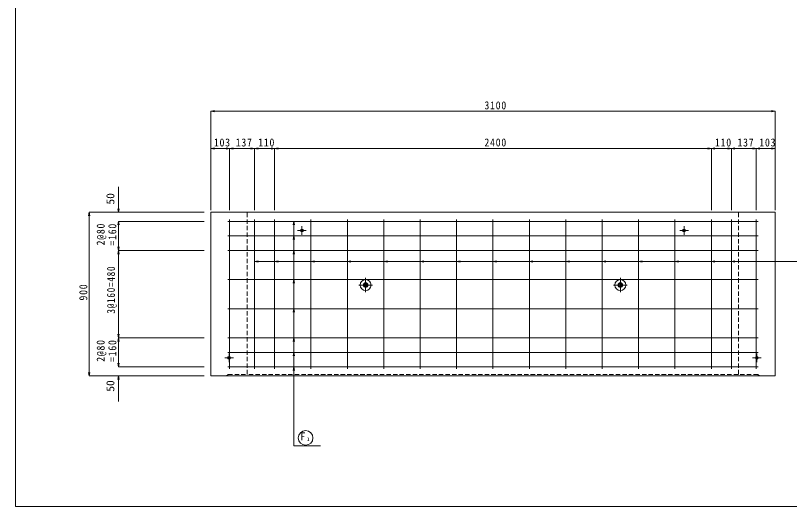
# Model space of a CAD drawing. Units: millimetres, scale not verified. Extents: x -3978 to 3978, y -2819 to 2819.
# Drawn here: x -3978 to 275, y -2819 to -118 of the extents above; entities that cross this region are included whole.
import ezdxf
from ezdxf.enums import TextEntityAlignment as Align

# ---------------------------------------------------------------- set-up
doc = ezdxf.new("R2010")
doc.units = ezdxf.units.MM
doc.header["$LTSCALE"] = 20
doc.linetypes.add('DASHED1', pattern=[1.8, 1.2, -0.6])
for name, color, linetype, lineweight in [('0-0_図面枠', 4, 'Continuous', 9), ('0-3_鉄筋', 7, 'Continuous', 9), ('0-6_寸法', 4, 'Continuous', 9), ('1-0', 7, 'Continuous', 9)]:
    doc.layers.add(name, color=color, linetype=linetype, lineweight=lineweight)
doc.styles.add('ＭＳ ゴシック', font='')
doc.styles.get('ＭＳ ゴシック').set_extended_font_data('MS Gothic')

msp = doc.modelspace()

# ---------------------------------------------------------------- linework, layer by layer
at = {"layer": '0-0_図面枠', "color": 3}
for p, q in [((-1354.61, -1200.85), (-2904.61, -1200.85)), ((-1354.61, -1200.85), (195.39, -1200.85)), ((-2904.61, -2100.85), (-2819.61, -2100.85)), ((-2904.61, -2100.85), (110.39, -2100.85))]:
    msp.add_line(p, q, dxfattribs=at)
at = {"layer": '0-0_図面枠', "color": 7, "linetype": 'DASHED1'}
for p, q in [((-2704.61, -2091.85), (-2704.61, -1200.85)), ((-4.61, -2091.85), (-4.61, -1200.85)), ((100.39, -2091.85), (-2704.61, -2091.85)), ((110.39, -2100.85), (100.39, -2091.85))]:
    msp.add_line(p, q, dxfattribs=at)
at = {"layer": '0-0_図面枠'}
for p, q in [((-2380.71, -1300.85), (-2428.52, -1300.85)), ((-2404.61, -1276.53), (-2404.61, -1325.17)), ((-328.52, -1300.85), (-280.71, -1300.85)), ((-304.61, -1276.53), (-304.61, -1325.17)), ((-2054.61, -1639.92), (-2054.61, -1561.78)), ((-654.61, -1639.92), (-654.61, -1561.78)), ((-2092.19, -1600.85), (-2017.04, -1600.85)), ((-617.04, -1600.85), (-692.19, -1600.85)), ((-2804.61, -1976.53), (-2804.61, -2025.17)), ((95.39, -1976.53), (95.39, -2025.17)), ((-2780.71, -2000.85), (-2828.52, -2000.85)), ((71.48, -2000.85), (119.29, -2000.85))]:
    msp.add_line(p, q, dxfattribs=at)
at = {"layer": '0-0_図面枠', "color": 3}
for points in [[(-2904.61, -1200.85), (-2904.61, -2100.85), (-1354.61, -2100.85)], [(195.39, -1200.85), (195.39, -2100.85), (110.39, -2100.85)]]:
    msp.add_lwpolyline(points, dxfattribs=at)
at = {"layer": '0-0_図面枠', "color": 7, "linetype": 'DASHED1'}
msp.add_lwpolyline([(-2819.61, -2100.85), (-2809.61, -2091.85), (-2704.61, -2091.85)], dxfattribs=at)
at = {"layer": '0-0_図面枠'}
for centre, radius in [((-2404.61, -1300.85), 8), ((-2404.61, -1300.85), 7), ((-304.61, -1300.85), 8), ((-304.61, -1300.85), 7), ((-2054.61, -1600.85), 30), ((-654.61, -1600.85), 30), ((-2054.61, -1600.85), 12.5), ((-2054.61, -1600.85), 8), ((-654.61, -1600.85), 12.5), ((-654.61, -1600.85), 8), ((-2804.61, -2000.85), 8), ((-2804.61, -2000.85), 7), ((95.39, -2000.85), 8), ((95.39, -2000.85), 7)]:
    msp.add_circle(centre, radius, dxfattribs=at)
at = {"layer": '0-3_鉄筋', "color": 2}
for p, q in [((102.39, -1250.85), (-2811.61, -1250.85)), ((-2801.61, -2060.85), (-2801.61, -1240.85)), ((-2664.61, -1240.85), (-2664.61, -2060.85)), ((-2554.61, -1240.85), (-2554.61, -2060.85)), ((-2354.61, -1240.85), (-2354.61, -2060.85)), ((-2154.61, -1240.85), (-2154.61, -2060.85)), ((-1954.61, -1240.85), (-1954.61, -2060.85)), ((-1754.61, -1240.85), (-1754.61, -2060.85)), ((-1554.61, -1240.85), (-1554.61, -2060.85)), ((-1354.61, -1240.85), (-1354.61, -2060.85)), ((-1154.61, -1240.85), (-1154.61, -2060.85)), ((-954.61, -1240.85), (-954.61, -2060.85)), ((-754.61, -1240.85), (-754.61, -2060.85)), ((-554.61, -1240.85), (-554.61, -2060.85)), ((-354.61, -1240.85), (-354.61, -2060.85)), ((-154.61, -1240.85), (-154.61, -2060.85)), ((-44.61, -1240.85), (-44.61, -2060.85)), ((92.39, -2060.85), (92.39, -1240.85)), ((102.39, -1330.85), (-2811.61, -1330.85)), ((102.39, -1410.85), (-2811.61, -1410.85)), ((102.39, -1570.85), (-2811.61, -1570.85)), ((102.39, -1730.85), (-2811.61, -1730.85)), ((102.39, -1890.85), (-2811.61, -1890.85)), ((102.39, -1970.85), (-2811.61, -1970.85)), ((102.39, -2050.85), (-2811.61, -2050.85))]:
    msp.add_line(p, q, dxfattribs=at)
at = {"layer": '0-3_鉄筋'}
for p, q in [((-2449, -1250.85), (-2452.47, -1270.54)), ((-2449, -1250.85), (-2449, -2484.17)), ((-2449, -1250.85), (-2445.52, -1270.54)), ((-2449, -1330.85), (-2452.47, -1350.54)), ((-2449, -1330.85), (-2445.52, -1350.54)), ((-2449, -1410.85), (-2452.47, -1430.54)), ((-2449, -1410.85), (-2445.52, -1430.54)), ((-2664.61, -1471.65), (-2644.92, -1468.17)), ((-2664.61, -1471.65), (-2644.92, -1475.12)), ((-2664.61, -1471.65), (554.37, -1471.65)), ((-2554.61, -1471.65), (-2534.92, -1468.17)), ((-2554.61, -1471.65), (-2534.92, -1475.12)), ((-2354.61, -1471.65), (-2334.92, -1468.17)), ((-2354.61, -1471.65), (-2334.92, -1475.12)), ((-2154.61, -1471.65), (-2134.92, -1468.17)), ((-2154.61, -1471.65), (-2134.92, -1475.12)), ((-1954.61, -1471.65), (-1934.92, -1468.17)), ((-1954.61, -1471.65), (-1934.92, -1475.12)), ((-1754.61, -1471.65), (-1734.92, -1468.17)), ((-1754.61, -1471.65), (-1734.92, -1475.12)), ((-1554.61, -1471.65), (-1534.92, -1468.17)), ((-1554.61, -1471.65), (-1534.92, -1475.12)), ((-1354.61, -1471.65), (-1334.92, -1468.17)), ((-1354.61, -1471.65), (-1334.92, -1475.12)), ((-1154.61, -1471.65), (-1134.92, -1468.17)), ((-1154.61, -1471.65), (-1134.92, -1475.12)), ((-954.61, -1471.65), (-934.92, -1468.17)), ((-954.61, -1471.65), (-934.92, -1475.12)), ((-754.61, -1471.65), (-734.92, -1468.17)), ((-754.61, -1471.65), (-734.92, -1475.12)), ((-554.61, -1471.65), (-534.92, -1468.17)), ((-554.61, -1471.65), (-534.92, -1475.12)), ((-354.61, -1471.65), (-334.92, -1468.17)), ((-354.61, -1471.65), (-334.92, -1475.12)), ((-154.61, -1471.65), (-134.92, -1468.17)), ((-154.61, -1471.65), (-134.92, -1475.12)), ((-44.61, -1471.65), (-24.92, -1468.17)), ((-44.61, -1471.65), (-24.92, -1475.12)), ((-2449, -1570.85), (-2452.47, -1590.54)), ((-2449, -1570.85), (-2445.52, -1590.54)), ((-2449, -1730.85), (-2452.47, -1750.54)), ((-2449, -1730.85), (-2445.52, -1750.54)), ((-2449, -1890.85), (-2452.47, -1910.54)), ((-2449, -1890.85), (-2445.52, -1910.54)), ((-2449, -1970.85), (-2452.47, -1990.54)), ((-2449, -1970.85), (-2445.52, -1990.54)), ((-2449, -2050.85), (-2452.47, -2070.54)), ((-2449, -2050.85), (-2445.52, -2070.54)), ((-2301.94, -2484.17), (-2449, -2484.17))]:
    msp.add_line(p, q, dxfattribs=at)
at = {"layer": '0-3_鉄筋', "color": 4}
msp.add_circle((-2384.12, -2441.03), 40.21, dxfattribs=at)
at = {"layer": '0-6_寸法'}
for p, q in [((-2904.61, -645.22), (-2884.92, -641.75)), ((-2904.61, -645.22), (195.39, -645.22)), ((-2904.61, -645.22), (-2884.92, -648.7)), ((-2904.61, -645.22), (-2904.61, -849.4)), ((195.39, -645.22), (175.69, -641.75)), ((195.39, -645.22), (175.69, -648.7)), ((195.39, -645.22), (195.39, -849.4)), ((-2904.61, -849.4), (-2884.92, -845.92)), ((-2904.61, -849.4), (-2801.61, -849.4)), ((-2904.61, -849.4), (-2884.92, -852.87)), ((-2904.61, -849.4), (-2904.61, -1189.6)), ((-2801.61, -849.4), (-2821.31, -845.92)), ((-2801.61, -849.4), (-2821.31, -852.87)), ((-2801.61, -849.4), (-2781.92, -845.92)), ((-2801.61, -849.4), (-2801.61, -1189.6)), ((-2801.61, -849.4), (-2664.61, -849.4)), ((-2801.61, -849.4), (-2781.92, -852.87)), ((-2664.61, -849.4), (-2684.31, -845.92)), ((-2664.61, -849.4), (-2684.31, -852.87)), ((-2664.61, -849.4), (-2644.92, -845.92)), ((-2664.61, -849.4), (-2664.61, -1189.6)), ((-2664.61, -849.4), (-2554.61, -849.4)), ((-2664.61, -849.4), (-2644.92, -852.87)), ((-2554.61, -849.4), (-2574.31, -845.92)), ((-2554.61, -849.4), (-2574.31, -852.87)), ((-2554.61, -849.4), (-2534.92, -845.92)), ((-2554.61, -849.4), (-2554.61, -1189.6)), ((-2554.61, -849.4), (-154.61, -849.4)), ((-2554.61, -849.4), (-2534.92, -852.87)), ((-154.61, -849.4), (-174.31, -845.92)), ((-154.61, -849.4), (-174.31, -852.87)), ((-154.61, -849.4), (-134.92, -845.92)), ((-154.61, -849.4), (-154.61, -1189.6)), ((-154.61, -849.4), (-44.61, -849.4)), ((-154.61, -849.4), (-134.92, -852.87)), ((-44.61, -849.4), (-64.31, -845.92)), ((-44.61, -849.4), (-64.31, -852.87)), ((-44.61, -849.4), (-24.92, -845.92)), ((-44.61, -849.4), (-44.61, -1189.6)), ((-44.61, -849.4), (92.39, -849.4)), ((-44.61, -849.4), (-24.92, -852.87)), ((92.39, -849.4), (72.69, -845.92)), ((92.39, -849.4), (72.69, -852.87)), ((92.39, -849.4), (112.08, -845.92)), ((92.39, -849.4), (92.39, -1189.6)), ((92.39, -849.4), (195.39, -849.4)), ((92.39, -849.4), (112.08, -852.87)), ((195.39, -849.4), (175.69, -845.92)), ((195.39, -849.4), (175.69, -852.87)), ((195.39, -849.4), (195.39, -1189.6)), ((-3412.02, -1200.85), (-3412.02, -1060.85)), ((-3412.02, -1200.85), (-3415.49, -1181.15)), ((-3412.02, -1200.85), (-3408.55, -1181.15)), ((-3573.36, -1200.85), (-3576.84, -1220.54)), ((-3573.36, -1200.85), (-3573.36, -2100.85)), ((-3573.36, -1200.85), (-3569.89, -1220.54)), ((-3573.36, -1200.85), (-3412.02, -1200.85)), ((-3412.02, -1200.85), (-2942.42, -1200.85)), ((-3412.02, -1250.85), (-3415.49, -1270.54)), ((-3412.02, -1250.85), (-3408.55, -1270.54)), ((-3412.02, -1250.85), (-2942.42, -1250.85)), ((-3412.02, -1250.85), (-3412.02, -1390.85)), ((-3412.02, -1250.85), (-3408.55, -1270.54)), ((-3412.02, -1410.85), (-3412.02, -1330.85)), ((-3412.02, -1410.85), (-3415.49, -1391.15)), ((-3412.02, -1410.85), (-3408.55, -1391.15)), ((-3412.02, -1410.85), (-3415.49, -1430.54)), ((-3412.02, -1890.85), (-3412.02, -1410.85)), ((-3412.02, -1410.85), (-3408.55, -1430.54)), ((-3412.02, -1410.85), (-2942.42, -1410.85)), ((-3412.02, -1890.85), (-3415.49, -1871.15)), ((-3412.02, -1890.85), (-3408.55, -1871.15)), ((-3412.02, -1890.85), (-3415.49, -1910.54)), ((-3412.02, -2050.85), (-3412.02, -1890.85)), ((-3412.02, -1890.85), (-3408.55, -1910.54)), ((-3412.02, -1890.85), (-2942.42, -1890.85)), ((-3412.02, -2050.85), (-3412.02, -1910.85)), ((-3412.02, -2050.85), (-3415.49, -2031.15)), ((-3412.02, -2050.85), (-3415.49, -2031.15)), ((-3412.02, -2050.85), (-3408.55, -2031.15)), ((-3412.02, -2050.85), (-3408.55, -2031.15)), ((-3573.36, -2100.85), (-3576.84, -2081.15)), ((-3573.36, -2100.85), (-3569.89, -2081.15)), ((-3412.02, -2050.85), (-2942.42, -2050.85)), ((-3573.36, -2100.85), (-3412.02, -2100.85)), ((-3412.02, -2100.85), (-3415.49, -2120.54)), ((-3412.02, -2100.85), (-3412.02, -2240.85)), ((-3412.02, -2100.85), (-3408.55, -2120.54)), ((-3412.02, -2100.85), (-2942.42, -2100.85))]:
    msp.add_line(p, q, dxfattribs=at)
msp.add_lwpolyline([(-3412.02, -1330.85), (-3412.02, -1250.85), (-3415.49, -1270.54)], dxfattribs=at)
at = {"layer": '1-0', "color": 5}
for p, q in [((-3978.45, 2818.65), (-3978.45, -2818.65)), ((-3978.45, -2818.65), (3978.45, -2818.65))]:
    msp.add_line(p, q, dxfattribs=at)

# ---------------------------------------------------------------- texts
at = {"layer": '0-3_鉄筋', "style": 'ＭＳ ゴシック'}
for s, height, p in [('F', 42.77, (-2414.24, -2466.95)), ('1', 19.55, (-2377.66, -2464.31))]:
    msp.add_text(s, height=height, dxfattribs=at).set_placement(p, align=Align.BOTTOM_LEFT)
at = {"layer": '0-6_寸法', "color": 7, "style": 'ＭＳ ゴシック', "width": 1.05}
for p in [(-3422.02, -1158.07), (-3422.02, -2187.13)]:
    msp.add_text('50', height=43.99, rotation=90, dxfattribs=at).set_placement(p, align=Align.BOTTOM_LEFT)
at = {"layer": '0-6_寸法', "color": 7, "char_height": 43.99, "attachment_point": 7, "style": 'ＭＳ ゴシック'}
for s, insert in [('\\T1.15;\\W0.9;3100', (-1401.61, -635.22)), ('\\T1.15;\\W0.9;103', (-2888.11, -839.4)), ('\\T1.15;\\W0.9;137', (-2768.11, -839.4)), ('\\T1.15;\\W0.9;110', (-2644.61, -839.4)), ('\\T1.15;\\W0.9;2400', (-1401.61, -839.4)), ('\\T1.15;\\W0.9;110', (-134.61, -839.4)), ('\\T1.15;\\W0.9;137', (-11.11, -839.4)), ('\\T1.15;\\W0.9;103', (108.89, -839.4))]:
    msp.add_mtext(s, dxfattribs=dict(at, insert=insert))
at = {"layer": '0-6_寸法', "color": 7, "char_height": 43.99, "attachment_point": 7, "rotation": 90, "style": 'ＭＳ ゴシック'}
for s, insert in [('\\T1.15;\\W0.9;2@80', (-3478.98, -1382.8)), ('\\T1.15;\\W0.9;=160', (-3423.71, -1383.43)), ('\\T1.15;\\W0.85;3@160=480', (-3422.02, -1757.85)), ('\\T1.15;\\W0.9;900', (-3583.36, -1685.85)), ('\\T1.15;\\W0.9;2@80', (-3478.98, -2022.78)), ('\\T1.15;\\W0.9;=160', (-3423.71, -2023.42))]:
    msp.add_mtext(s, dxfattribs=dict(at, insert=insert))

doc.saveas('drawing.dxf')
